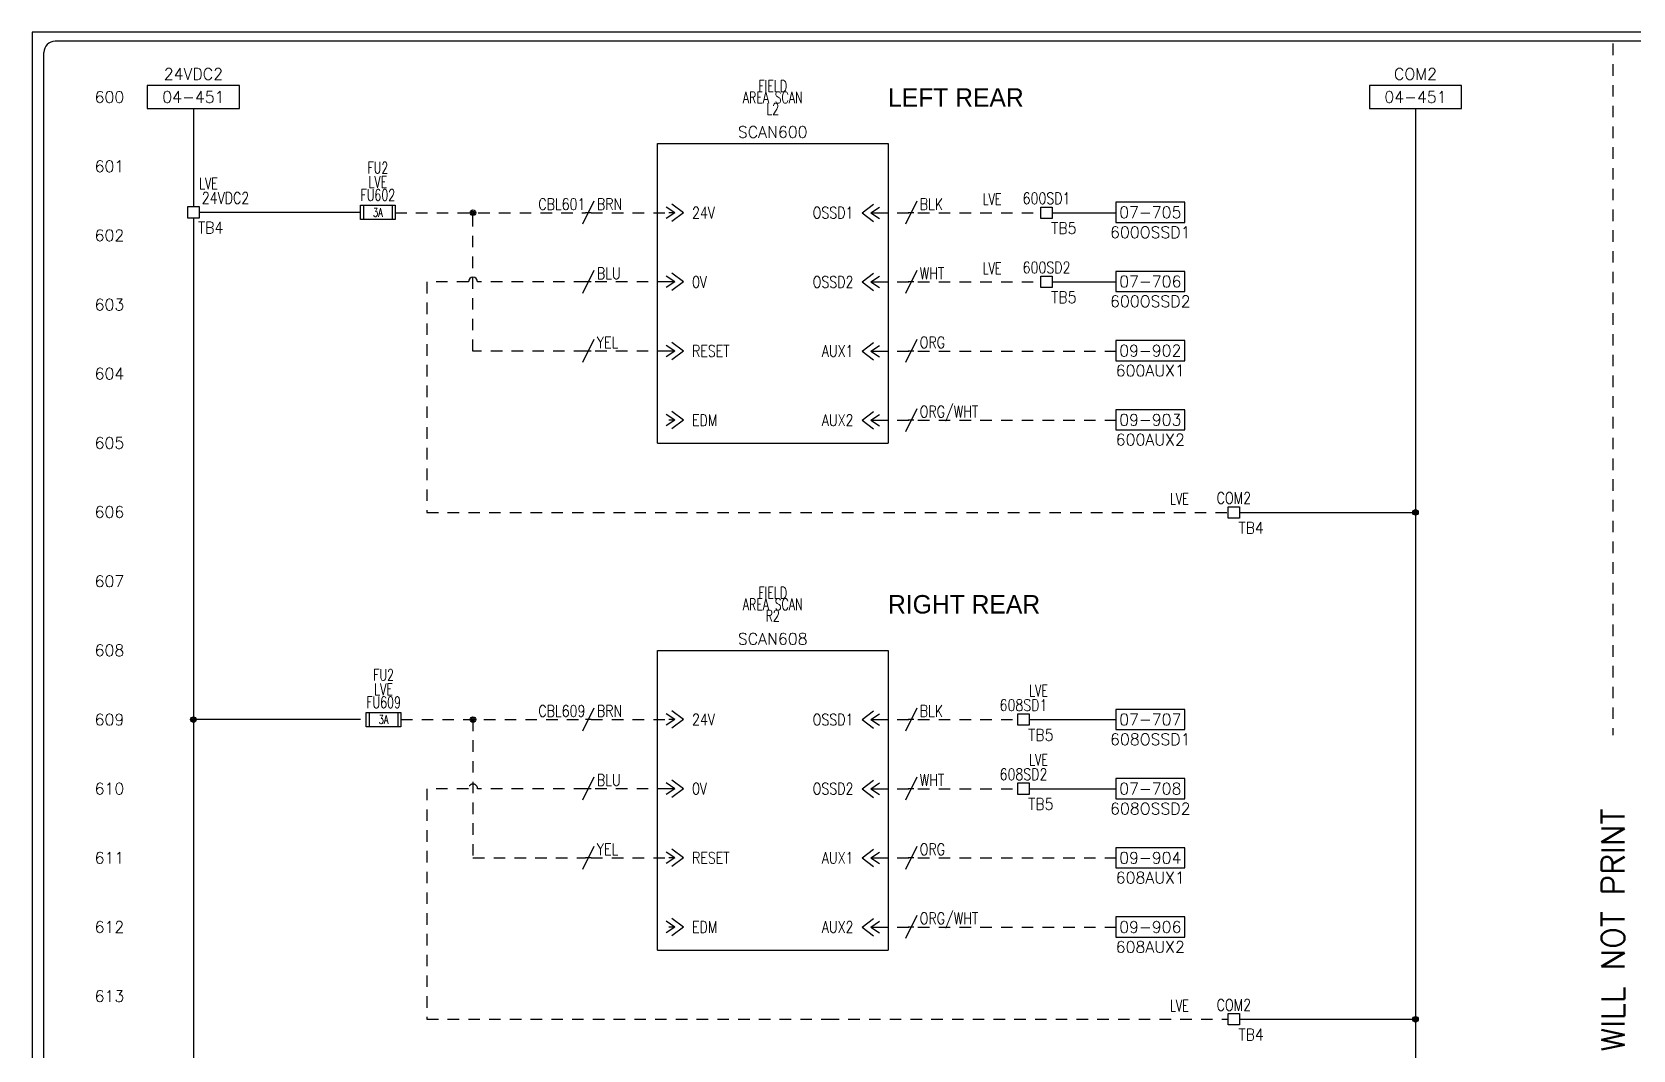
# Model space of a CAD drawing. Header units: inches. Extents: x 0 to 34.2, y 0 to 22.
# Drawn here: x 0 to 17.36, y 10.92 to 21.96 of the extents above; entities that cross this region are included whole.
import ezdxf
from ezdxf.enums import TextEntityAlignment as Align

# ---------------------------------------------------------------- set-up
doc = ezdxf.new("R2010")
doc.units = ezdxf.units.IN
doc.header["$MEASUREMENT"] = 0
doc.linetypes.add('HIDDEN2', pattern=[0.1875, 0.125, -0.0625])
for name, color, linetype in [('BLU_12AWG', 5, 'Continuous'), ('BLU_16AWG', 5, 'Continuous'), ('BLU_WHT_12AWG', 4, 'Continuous'), ('DESC', 150, 'Continuous'), ('LOC', 8, 'Continuous'), ('MISC', 7, 'Continuous'), ('PSYMS', 7, 'Continuous'), ('SYMS', 7, 'Continuous'), ('TAGS', 1, 'Continuous'), ('TERMS', 3, 'Continuous'), ('WIREREF', 50, 'Continuous'), ('WIRES', 7, 'Continuous'), ('XREF', 7, 'Continuous')]:
    doc.layers.add(name, color=color, linetype=linetype)
doc.layers.add('MidPoint', color=210, linetype='HIDDEN2', plot=False)
doc.styles.add('Fields', font='simplex.shx', dxfattribs={"height": 0.185})
doc.styles.add('HAND', font='HAND.shx')
doc.styles.add('WD', font='romans.shx', dxfattribs={"height": 0.185})

# ---------------------------------------------------------------- blocks, each defined once
blk = doc.blocks.new('RG_Master_Ver_4_2_2')
at = {"color": 3}
for p, q in [((0.125, 21.734), (0.125, 0.194)), ((34.028, 21.856), (0.25, 21.856))]:
    blk.add_line(p, q, dxfattribs=at)
blk.add_lwpolyline([(0, -0.044), (34.25, -0.044), (34.25, 21.956), (0, 21.956)], close=True, dxfattribs=at)
blk.add_arc((0.25, 21.734), 0.122, 90, 180, dxfattribs=at)
at = {"layer": 'MidPoint'}
blk.add_line((17.141, 21.831), (17.141, 14.331), dxfattribs=at)
at = {"style": 'Fields'}
for tag, p in [('DESCRIPTION_3', (13.116, 1.307)), ('DRN_3', (15.472, 1.307)), ('CHK_3', (16.529, 1.307)), ('APP_3', (17.552, 1.307)), ('DATE_3', (18.829, 1.307)), ('CUSTOMER', (28.997, 1.214)), ('DRAWING_DESC', (32.229, 1.246)), ('DESCRIPTION_2', (13.116, 0.951)), ('DRN_2', (15.472, 0.951)), ('CHK_2', (16.529, 0.951)), ('APP_2', (17.552, 0.951)), ('DATE_2', (18.829, 0.951)), ('DRAWING_#', (32.125, 0.894)), ('SIZE', (30.715, 0.894)), ('REV', (33.543, 0.894)), ('DESCRIPTION_1', (13.116, 0.596)), ('DRN_1', (15.472, 0.596)), ('CHK_1', (16.529, 0.596)), ('APP_1', (17.552, 0.596)), ('DATE_1', (18.829, 0.596)), ('PROJECT_#', (28.981, 0.581)), ('DRN_BY', (30.875, 0.524)), ('CHK_BY', (31.762, 0.524)), ('APP_BY', (32.75, 0.524)), ('SCALE', (33.652, 0.524)), ('PROJECT_NAME', (29.021, 0.176)), ('SHEETNUM', (32.753, 0.176)), ('TTL_SHTS', (33.547, 0.176))]:
    blk.add_attdef(tag, text='', height=0.125, dxfattribs=at).set_placement(p, align=Align.CENTER)
at = {"style": 'Fields', "flags": 9}
blk.add_attdef('WD_TB', (9.953, 0.194), '', height=0.0638, dxfattribs=at)
at = {"layer": 'MidPoint', "insert": (17.016, 9.206), "char_height": 0.25, "attachment_point": 1, "rotation": 90, "style": 'Fields'}
blk.add_mtext_dynamic_manual_height_columns('MIDPOINT WILL NOT PRINT', width=5.375, gutter_width=0.575, heights=[0], dxfattribs=at)
blk = doc.blocks.new('WD_MLRH')
at = {"style": 'WD'}
blk.add_attdef('RUNGFIRST', text='', height=0.125, dxfattribs=at).set_placement((-0.25, 0), align=Align.MIDDLE_RIGHT)
at = {"style": 'WD', "flags": 1}
for tag, p in [('RUNGHORV', (-0.25, -0.127)), ('RUNGINC', (-0.25, -0.163)), ('WIRE-START', (-0.25, -0.356)), ('WIREMODE', (-0.25, -0.281)), ('RUNGDIST', (-0.25, -0.2)), ('RUNGCNT', (-0.25, -0.237)), ('WIREFMT', (-0.25, -0.321)), ('WIRE-GSUF', (-0.25, -0.396)), ('PH3SPACE', (-0.25, -0.437))]:
    blk.add_attdef(tag, text='', height=0.025, dxfattribs=at).set_placement(p, align=Align.RIGHT)
blk = doc.blocks.new('HDV1_014')
for p, q in [((-1.25, 0), (1.25, 0)), ((-1.25, -3.25), (-1.25, 0)), ((1.25, 0), (1.25, -3.25)), ((-1.062, -0.75), (-1.156, -0.688)), ((-0.969, -0.75), (-1.094, -0.656)), ((0.969, -0.75), (1.094, -0.656)), ((1.062, -0.75), (1.156, -0.688)), ((-1.062, -0.75), (-1.156, -0.812)), ((-1.062, -0.75), (-1.125, -0.75)), ((-0.969, -0.75), (-1.094, -0.844)), ((0.969, -0.75), (1.094, -0.844)), ((1.062, -0.75), (1.156, -0.812)), ((1.062, -0.75), (1.125, -0.75)), ((-1.062, -1.5), (-1.156, -1.438)), ((-1.062, -1.5), (-1.156, -1.562)), ((-1.062, -1.5), (-1.125, -1.5)), ((-0.969, -1.5), (-1.094, -1.406)), ((-0.969, -1.5), (-1.094, -1.594)), ((0.969, -1.5), (1.094, -1.406)), ((0.969, -1.5), (1.094, -1.594)), ((1.062, -1.5), (1.156, -1.438)), ((1.062, -1.5), (1.156, -1.562)), ((1.062, -1.5), (1.125, -1.5)), ((-1.062, -2.25), (-1.156, -2.188)), ((-1.062, -2.25), (-1.156, -2.312)), ((-1.062, -2.25), (-1.125, -2.25)), ((-0.969, -2.25), (-1.094, -2.156)), ((-0.969, -2.25), (-1.094, -2.344)), ((0.969, -2.25), (1.094, -2.156)), ((0.969, -2.25), (1.094, -2.344)), ((1.062, -2.25), (1.156, -2.188)), ((1.062, -2.25), (1.156, -2.312)), ((1.062, -2.25), (1.125, -2.25)), ((-1.062, -3), (-1.156, -2.938)), ((-0.969, -3), (-1.094, -2.906)), ((0.969, -3), (1.094, -2.906)), ((1.062, -3), (1.156, -2.938)), ((-1.062, -3), (-1.156, -3.062)), ((-1.062, -3), (-1.125, -3)), ((-0.969, -3), (-1.094, -3.094)), ((0.969, -3), (1.094, -3.094)), ((1.062, -3), (1.156, -3.062)), ((1.062, -3), (1.125, -3)), ((-1.25, -3.25), (1.25, -3.25))]:
    blk.add_line(p, q)
at = {"style": 'WD', "width": 0.7}
for tag, p in [('INST', (0, 0.75)), ('DESC1', (0, 0.5)), ('LOC', (0, 0.625)), ('DESC2', (0, 0.375)), ('DESC3', (0, 0.25))]:
    blk.add_attdef(tag, text='', height=0.125, dxfattribs=at).set_placement(p, align=Align.MIDDLE_CENTER)
at = {"style": 'WD'}
blk.add_attdef('TAG1', text='', height=0.125, dxfattribs=at).set_placement((0, 0.125), align=Align.MIDDLE_CENTER)
at = {"style": 'WD', "flags": 9}
for tag, p in [('MFG', (0, -0.125)), ('ASSYCODE', (0, -0.375)), ('CAT', (0, -0.25)), ('FAMILY', (0, -0.5))]:
    blk.add_attdef(tag, text='', height=0.125, dxfattribs=at).set_placement(p, align=Align.MIDDLE_CENTER)
at = {"style": 'WD', "width": 0.8}
for tag, p in [('TERM01', (-0.875, -0.75)), ('TERM02', (-0.875, -1.5)), ('TERM03', (-0.875, -2.25)), ('TERM04', (-0.875, -3))]:
    blk.add_attdef(tag, text='', height=0.125, dxfattribs=at).set_placement(p, align=Align.MIDDLE_LEFT)
for tag, p in [('TERM10', (0.875, -0.75)), ('TERM11', (0.875, -1.5)), ('TERM12', (0.875, -2.25)), ('TERM13', (0.875, -3))]:
    blk.add_attdef(tag, text='', height=0.125, dxfattribs=at).set_placement(p, align=Align.MIDDLE_RIGHT)
at = {"style": 'WD', "flags": 1}
for tag, p in [('X4TERM01', (-1.125, -0.75)), ('X1TERM10', (1.125, -0.75)), ('X4TERM02', (-1.125, -1.5)), ('X1TERM11', (1.125, -1.5)), ('X4TERM03', (-1.125, -2.25)), ('X1TERM12', (1.125, -2.25)), ('X4TERM04', (-1.125, -3)), ('X1TERM13', (1.125, -3))]:
    blk.add_attdef(tag, p, '', height=0.005, dxfattribs=at)
blk = doc.blocks.new('WDDOT')
for radius in [0.03, 0.0187, 0.00929]:
    blk.add_circle((0, 0), radius)
blk = doc.blocks.new('HW01')
for p, q in [((0.062, 0.125), (-0.062, -0.125)), ((0.031, 0), (-0.031, 0))]:
    blk.add_line(p, q)
at = {"style": 'WD', "width": 0.7, "flags": 1}
for tag, p in [('INST', (0, 0.357)), ('LOC', (0, 0.188)), ('DESC1', (0, -0.456)), ('XREF', (0, -0.3)), ('DESC2', (0, -0.613))]:
    blk.add_attdef(tag, text='', height=0.125, dxfattribs=at).set_placement(p, align=Align.CENTER)
at = {"style": 'WD', "width": 0.8}
blk.add_attdef('TAG1', text='', height=0.125, dxfattribs=at).set_placement((-0.031, 0.031), align=Align.RIGHT)
at = {"style": 'WD', "flags": 1}
for tag, p in [('X4TERM01', (-0.031, 0)), ('X1TERM01', (0.031, 0))]:
    blk.add_attdef(tag, p, '', height=0.0125, dxfattribs=at)
at = {"linetype": 'Continuous', "style": 'WD', "flags": 9}
blk.add_attdef('ASSYCODE', text='', height=0.01, dxfattribs=at).set_placement((0.029, 0.042), align=Align.CENTER)
at = {"style": 'WD'}
for tag, p in [('X2LINK', (0, 0.125)), ('X8LINK', (0, -0.125))]:
    blk.add_attdef(tag, p, '', height=0.01, dxfattribs=at)
at = {"style": 'WD', "flags": 9}
blk.add_attdef('FAMILY', text='', height=0.01, dxfattribs=at).set_placement((0.023, 0.118), align=Align.CENTER)
at = {"style": 'WD', "width": 0.8}
blk.add_attdef('RATING1', (0.094, 0.031), '', height=0.125, dxfattribs=at)
at = {"style": 'WD', "width": 0.8, "flags": 1}
blk.add_attdef('MFG', text='', height=0.0938, dxfattribs=at).set_placement((-0.125, -0.031), align=Align.TOP_RIGHT)
blk.add_attdef('CAT', text='', height=0.0938, dxfattribs=at).set_placement((0.031, -0.031), align=Align.TOP_LEFT)
blk = doc.blocks.new('HW02')
for p, q in [((0.062, 0.125), (-0.062, -0.125)), ((0.031, 0), (-0.031, 0))]:
    blk.add_line(p, q)
at = {"style": 'WD', "width": 0.7, "flags": 1}
for tag, p in [('INST', (0, 0.357)), ('LOC', (0, 0.188)), ('DESC1', (0, -0.456)), ('XREF', (0, -0.3)), ('DESC2', (0, -0.613))]:
    blk.add_attdef(tag, text='', height=0.125, dxfattribs=at).set_placement(p, align=Align.CENTER)
at = {"style": 'WD', "width": 0.8}
blk.add_attdef('TAG2', text='', height=0.125, dxfattribs=at).set_placement((-0.031, 0.031), align=Align.RIGHT)
at = {"style": 'WD', "flags": 1}
for tag, p in [('X4TERM01', (-0.031, 0)), ('X1TERM01', (0.031, 0))]:
    blk.add_attdef(tag, p, '', height=0.0125, dxfattribs=at)
at = {"style": 'WD'}
for tag, p in [('X2LINK', (0, 0.125)), ('X8LINK', (0, -0.125))]:
    blk.add_attdef(tag, p, '', height=0.01, dxfattribs=at)
at = {"style": 'WD', "flags": 9}
blk.add_attdef('FAMILY', text='', height=0.01, dxfattribs=at).set_placement((0.023, 0.118), align=Align.CENTER)
at = {"style": 'WD', "width": 0.8}
blk.add_attdef('RATING1', (0.094, 0.031), '', height=0.125, dxfattribs=at)
blk = doc.blocks.new('HA2D1_REF_1')
for p, q in [((0, 0.25), (0, 0)), ((1, 0.25), (0, 0.25)), ((1, 0), (1, 0.25)), ((0, 0), (1, 0))]:
    blk.add_line(p, q)
at = {"style": 'WD'}
for tag, p in [('DESC1', (0.5, 0.3125)), ('XREF', (0.5, 0.0625))]:
    blk.add_attdef(tag, text='', height=0.125, dxfattribs=at).set_placement(p, align=Align.CENTER)
at = {"style": 'WD', "flags": 1}
blk.add_attdef('SIGCODE', text='', height=0.125, dxfattribs=at).set_placement((0.5, -0.125), align=Align.CENTER)
blk = doc.blocks.new('HA2S1_REF1')
for p, q in [((0, 0.109), (0, -0.109)), ((0.75, 0.109), (0, 0.109)), ((0.75, -0.109), (0.75, 0.109)), ((0, -0.109), (0.75, -0.109))]:
    blk.add_line(p, q)
at = {"style": 'WD', "flags": 1}
blk.add_attdef('SIGCODE', (0.062, 0.158), '', height=0.125, dxfattribs=at)
at = {"style": 'WD'}
for tag, p in [('XREF', (0.375, -0.063)), ('DESC1', (0.375, -0.278))]:
    blk.add_attdef(tag, text='', height=0.125, dxfattribs=at).set_placement(p, align=Align.CENTER)
blk = doc.blocks.new('HT0W01')
for p, q in [((-0.062, 0.062), (0.062, 0.062)), ((-0.062, -0.062), (-0.062, 0.062)), ((0.062, 0.062), (0.062, -0.062)), ((0.062, -0.062), (-0.062, -0.062))]:
    blk.add_line(p, q)
at = {"style": 'WD'}
for tag, p, width in [('INST', (0.062, 0.42), 0.7), ('LOC', (0.062, 0.25), 0.7), ('DESC1', (0.05, -0.385), 0.8)]:
    blk.add_attdef(tag, p, '', height=0.125, dxfattribs=dict(at, width=width))
at = {"linetype": 'Continuous', "style": 'WD', "width": 0.8, "flags": 8}
blk.add_attdef('WIRENO', text='', height=0.125, dxfattribs=at).set_placement((0, 0.094), align=Align.CENTER)
at = {"style": 'WD', "flags": 1}
for tag, p, height in [('X4TERM01', (-0.062, 0), 0.0125), ('X4TERMDESC01', (-0.055, -0.023), 0.025), ('X2TERMDESC01', (-0.006, 0.029), 0.025), ('STRIPSEQ', (0, 0), 0.00125), ('X2TERM01', (0, 0.062), 0.0125), ('X1TERMDESC01', (0.039, 0.007), 0.025), ('X1TERM01', (0.062, 0), 0.0125), ('LINKTERM', (0, -0.002), 0.00125), ('X8TERM01', (0, -0.062), 0.0125), ('X8TERMDESC01', (0, -0.054), 0.025)]:
    blk.add_attdef(tag, p, '', height=height, dxfattribs=at)
at = {"linetype": 'Continuous', "style": 'WD'}
for tag, p, height, width, flags in [('TAGSTRIP', (0.05, -0.229), 0.125, 0.9, 8), ('CAT', (0.213, -0.406), 0.109, 0.8, 1), ('DESC2', (0.05, -0.541), 0.125, 0.8, 8), ('DESC3', (0.05, -0.698), 0.125, 0.8, 8)]:
    blk.add_attdef(tag, p, '', height=height, dxfattribs=dict(at, width=width, flags=flags))
at = {"linetype": 'Continuous', "style": 'WD', "width": 0.8, "flags": 1}
blk.add_attdef('MFG', text='', height=0.109, dxfattribs=at).set_placement((0.088, -0.406), align=Align.RIGHT)
at = {"style": 'WD', "width": 0.7, "flags": 1}
blk.add_attdef('ASSYCODE', (0.062, -0.281), '', height=0.01, dxfattribs=at)
blk = doc.blocks.new('HFU1')
for p, q in [((-0.188, -0.078), (-0.188, 0.078)), ((-0.188, 0.078), (0.188, 0.078)), ((-0.156, 0.078), (-0.156, -0.078)), ((0.156, 0.078), (0.156, -0.078)), ((0.188, 0.078), (0.188, -0.078)), ((0.188, -0.078), (-0.188, -0.078))]:
    blk.add_line(p, q)
at = {"style": 'WD', "width": 0.7}
for tag, p in [('INST', (0, 0.422)), ('LOC', (0, 0.266)), ('TAG1', (0, 0.125))]:
    blk.add_attdef(tag, text='', height=0.125, dxfattribs=at).set_placement(p, align=Align.CENTER)
at = {"linetype": 'Continuous', "style": 'WD', "flags": 9}
for tag, p in [('ASSYCODE', (0.157, 0.251)), ('MFG', (0.156, 0.083)), ('CAT', (0.156, 0.102))]:
    blk.add_attdef(tag, text='', height=0.01, dxfattribs=at).set_placement(p, align=Align.CENTER)
at = {"style": 'WD'}
for tag, p, height, flags in [('X4TERM01', (-0.188, 0), 0.0109, 1), ('FAMILY', (0.129, 0.108), 0.01, 9), ('X1TERM02', (0.188, 0), 0.0109, 1)]:
    blk.add_attdef(tag, p, '', height=height, dxfattribs=dict(at, flags=flags))
at = {"style": 'WD', "width": 0.7}
blk.add_attdef('RATING1', text='', height=0.0938, dxfattribs=at).set_placement((0, 0), align=Align.MIDDLE_CENTER)
at = {"style": 'WD'}
for tag, p in [('X2LINK', (0, 0.109)), ('X8LINK', (0, -0.109))]:
    blk.add_attdef(tag, p, '', height=0.01, dxfattribs=at)
at = {"linetype": 'Continuous', "style": 'WD', "width": 0.7, "flags": 8}
blk.add_attdef('TERM01', text='', height=0.1, dxfattribs=at).set_placement((-0.25, -0.016), align=Align.TOP_RIGHT)
at = {"style": 'WD', "width": 0.7}
for tag, p in [('DESC1', (0.047, -0.234)), ('DESC2', (0.047, -0.391)), ('DESC3', (0.047, -0.547))]:
    blk.add_attdef(tag, text='', height=0.125, dxfattribs=at).set_placement(p, align=Align.MIDDLE_LEFT)
at = {"linetype": 'Continuous', "style": 'WD', "width": 0.7, "flags": 8}
blk.add_attdef('TERM02', text='', height=0.1, dxfattribs=at).set_placement((0.25, -0.016), align=Align.TOP_LEFT)

msp = doc.modelspace()

# ---------------------------------------------------------------- linework, layer by layer
at = {"layer": 'BLU_12AWG'}
for p, q in [((1.75, 21.125), (1.75, 20.062)), ((3.562, 20), (1.812, 20)), ((1.75, 19.938), (1.75, 2.5)), ((3.562, 14.5), (1.75, 14.5))]:
    msp.add_line(p, q, dxfattribs=at)
at = {"layer": 'BLU_16AWG'}
for p, q in [((11.062, 19.996), (11.75, 19.996)), ((11.062, 19.246), (11.75, 19.246)), ((10.812, 14.5), (11.75, 14.5)), ((10.812, 13.75), (11.75, 13.75))]:
    msp.add_line(p, q, dxfattribs=at)
at = {"layer": 'BLU_WHT_12AWG'}
for p, q in [((15, 21.125), (15, 2.5)), ((13.094, 16.746), (15, 16.746)), ((13.094, 11.25), (15, 11.25))]:
    msp.add_line(p, q, dxfattribs=at)
at = {"layer": 'WIRES', "linetype": 'HIDDEN2'}
for p, q in [((3.938, 19.996), (6, 19.996)), ((4.781, 18.496), (4.781, 19.996)), ((6.062, 19.996), (6.906, 19.996)), ((9.156, 19.996), (10.938, 19.996)), ((4.731, 19.246), (4.281, 19.246)), ((4.281, 19.246), (4.281, 16.746)), ((6, 19.246), (4.831, 19.246)), ((6.906, 19.246), (6.062, 19.246)), ((9.156, 19.246), (10.938, 19.246)), ((6, 18.496), (4.781, 18.496)), ((6.906, 18.496), (6.062, 18.496)), ((9.156, 18.496), (11.75, 18.496)), ((9.156, 17.746), (11.75, 17.746)), ((4.281, 16.746), (12.969, 16.746)), ((4, 14.5), (6, 14.5)), ((4.781, 14.5), (4.781, 13)), ((6.062, 14.5), (6.906, 14.5)), ((9.156, 14.5), (10.688, 14.5)), ((4.731, 13.75), (4.281, 13.75)), ((4.281, 13.75), (4.281, 11.25)), ((6, 13.75), (4.831, 13.75)), ((6.906, 13.75), (6.062, 13.75)), ((9.156, 13.75), (10.688, 13.75)), ((4.781, 13), (6, 13)), ((6.062, 13), (6.906, 13)), ((9.156, 13), (11.75, 13)), ((9.156, 12.25), (11.75, 12.25)), ((4.281, 11.25), (8.625, 11.25)), ((8.625, 11.25), (12.969, 11.25))]:
    msp.add_line(p, q, dxfattribs=at)
at = {"layer": 'WIRES'}
msp.add_arc((4.781, 19.246), 0.05, 0, 180, dxfattribs=at)
at = {"layer": 'WIRES', "linetype": 'HIDDEN2'}
msp.add_arc((4.781, 13.75), 0.05, 0, 180, dxfattribs=at)

# ---------------------------------------------------------------- block references
msp.add_blockref('RG_Master_Ver_4_2_2', (0, 0))
msp.add_blockref('WD_MLRH', (1.25, 21.25)).add_auto_attribs({'RUNGFIRST': '600'})
at = {"layer": 'SYMS'}
ref = msp.add_blockref('HA2D1_REF_1', (1.25, 21.125), dxfattribs=at)
ref.add_attrib('XREF', '04-451', dxfattribs={"layer": 'XREF', "height": 0.125, "style": 'WD'}).set_placement((1.75, 21.188), align=Align.CENTER)
ref.add_attrib('DESC1', '24VDC2', dxfattribs={"layer": 'DESC', "height": 0.125, "style": 'WD'}).set_placement((1.75, 21.438), align=Align.CENTER)
ref = msp.add_blockref('HA2D1_REF_1', (14.5, 21.125), dxfattribs=at)
ref.add_attrib('XREF', '04-451', dxfattribs={"layer": 'XREF', "height": 0.125, "style": 'WD'}).set_placement((15, 21.188), align=Align.CENTER)
ref.add_attrib('DESC1', 'COM2', dxfattribs={"layer": 'DESC', "height": 0.125, "style": 'WD'}).set_placement((15, 21.438), align=Align.CENTER)
ref = msp.add_blockref('HDV1_014', (8.031, 20.746), dxfattribs=at)
ref.add_attrib('TERM10', 'OSSD1', dxfattribs={"layer": 'TERMS', "height": 0.125, "style": 'WD', "width": 0.8}).set_placement((8.906, 19.996), align=Align.MIDDLE_RIGHT)
ref.add_attrib('TERM01', '24V', dxfattribs={"layer": 'TERMS', "height": 0.125, "style": 'WD', "width": 0.8}).set_placement((7.156, 19.996), align=Align.MIDDLE_LEFT)
ref.add_attrib('TAG1', 'SCAN600', dxfattribs={"layer": 'TAGS', "height": 0.125, "style": 'WD'}).set_placement((8.031, 20.871), align=Align.MIDDLE_CENTER)
ref.add_attrib('DESC1', 'AREA SCAN', dxfattribs={"layer": 'DESC', "height": 0.125, "style": 'WD', "width": 0.7}).set_placement((8.031, 21.246), align=Align.MIDDLE_CENTER)
ref.add_attrib('DESC2', 'L2', dxfattribs={"layer": 'DESC', "height": 0.125, "style": 'WD', "width": 0.7}).set_placement((8.031, 21.121), align=Align.MIDDLE_CENTER)
ref.add_attrib('LOC', 'FIELD', dxfattribs={"layer": 'LOC', "height": 0.125, "style": 'WD', "width": 0.7}).set_placement((8.031, 21.371), align=Align.MIDDLE_CENTER)
ref.add_attrib('TERM11', 'OSSD2', dxfattribs={"layer": 'TERMS', "height": 0.125, "style": 'WD', "width": 0.8}).set_placement((8.906, 19.246), align=Align.MIDDLE_RIGHT)
ref.add_attrib('TERM12', 'AUX1', dxfattribs={"layer": 'TERMS', "height": 0.125, "style": 'WD', "width": 0.8}).set_placement((8.906, 18.496), align=Align.MIDDLE_RIGHT)
ref.add_attrib('TERM13', 'AUX2', dxfattribs={"layer": 'TERMS', "height": 0.125, "style": 'WD', "width": 0.8}).set_placement((8.906, 17.746), align=Align.MIDDLE_RIGHT)
ref.add_attrib('TERM02', '0V', dxfattribs={"layer": 'TERMS', "height": 0.125, "style": 'WD', "width": 0.8}).set_placement((7.156, 19.246), align=Align.MIDDLE_LEFT)
ref.add_attrib('TERM03', 'RESET', dxfattribs={"layer": 'TERMS', "height": 0.125, "style": 'WD', "width": 0.8}).set_placement((7.156, 18.496), align=Align.MIDDLE_LEFT)
ref.add_attrib('TERM04', 'EDM', dxfattribs={"layer": 'TERMS', "height": 0.125, "style": 'WD', "width": 0.8}).set_placement((7.156, 17.746), align=Align.MIDDLE_LEFT)
ref = msp.add_blockref('HFU1', (3.75, 20), dxfattribs=at)
ref.add_attrib('INST', 'FU2', dxfattribs={"layer": 'LOC', "height": 0.125, "style": 'WD', "width": 0.7}).set_placement((3.75, 20.422), align=Align.CENTER)
ref.add_attrib('RATING1', '3A', dxfattribs={"layer": 'MISC', "height": 0.0938, "style": 'WD', "width": 0.7}).set_placement((3.75, 20), align=Align.MIDDLE_CENTER)
ref.add_attrib('LOC', 'LVE', dxfattribs={"layer": 'LOC', "height": 0.125, "style": 'WD', "width": 0.7}).set_placement((3.75, 20.266), align=Align.CENTER)
ref.add_attrib('TAG1', 'FU602', dxfattribs={"layer": 'TAGS', "height": 0.125, "style": 'WD', "width": 0.7}).set_placement((3.75, 20.125), align=Align.CENTER)
ref = msp.add_blockref('HT0W01', (1.75, 20), dxfattribs=at)
ref.add_attrib('LOC', 'LVE', (1.812, 20.25), dxfattribs={"layer": 'LOC', "height": 0.125, "style": 'WD', "width": 0.7})
ref.add_attrib('WIRENO', '24VDC2', dxfattribs={"layer": 'WIREREF', "linetype": 'Continuous', "height": 0.125, "style": 'WD', "width": 0.8, "flags": 8}).set_placement((2.098, 20.094), align=Align.CENTER)
ref.add_attrib('TAGSTRIP', 'TB4', (1.8, 19.771), dxfattribs={"layer": 'TAGS', "linetype": 'Continuous', "height": 0.125, "style": 'WD', "width": 0.9, "flags": 8})
ref = msp.add_blockref('HW01', (6.031, 19.996), dxfattribs=at)
ref.add_attrib('RATING1', 'BRN', (6.125, 20.027), dxfattribs={"layer": 'MISC', "height": 0.125, "style": 'WD', "width": 0.8})
ref.add_attrib('TAG1', 'CBL601', dxfattribs={"layer": 'TAGS', "height": 0.125, "style": 'WD', "width": 0.8}).set_placement((6, 20.027), align=Align.RIGHT)
ref = msp.add_blockref('HW02', (9.531, 19.996), dxfattribs=at)
ref.add_attrib('RATING1', 'BLK', (9.625, 20.027), dxfattribs={"layer": 'MISC', "height": 0.125, "style": 'WD', "width": 0.8})
ref = msp.add_blockref('HT0W01', (11, 19.996), dxfattribs=at)
ref.add_attrib('LOC', 'LVE', (10.308, 20.081), dxfattribs={"layer": 'LOC', "height": 0.125, "style": 'WD', "width": 0.7})
ref.add_attrib('WIRENO', '600SD1', dxfattribs={"layer": 'WIREREF', "linetype": 'Continuous', "height": 0.125, "style": 'WD', "width": 0.8, "flags": 8}).set_placement((11, 20.09), align=Align.CENTER)
ref.add_attrib('TAGSTRIP', 'TB5', (11.05, 19.767), dxfattribs={"layer": 'TAGS', "linetype": 'Continuous', "height": 0.125, "style": 'WD', "width": 0.9, "flags": 8})
for p in [(4.781, 19.996), (15, 16.746), (1.75, 14.5), (4.781, 14.5), (15, 11.25)]:
    msp.add_blockref('WDDOT', p, dxfattribs=at)
ref = msp.add_blockref('HA2S1_REF1', (11.75, 20), dxfattribs=at)
ref.add_attrib('XREF', '07-705', dxfattribs={"layer": 'XREF', "height": 0.125, "style": 'WD'}).set_placement((12.125, 19.938), align=Align.CENTER)
ref.add_attrib('DESC1', '600OSSD1', dxfattribs={"layer": 'DESC', "height": 0.125, "style": 'WD'}).set_placement((12.125, 19.722), align=Align.CENTER)
ref = msp.add_blockref('HT0W01', (11, 19.246), dxfattribs=at)
ref.add_attrib('LOC', 'LVE', (10.308, 19.331), dxfattribs={"layer": 'LOC', "height": 0.125, "style": 'WD', "width": 0.7})
ref.add_attrib('WIRENO', '600SD2', dxfattribs={"layer": 'WIREREF', "linetype": 'Continuous', "height": 0.125, "style": 'WD', "width": 0.8, "flags": 8}).set_placement((11, 19.34), align=Align.CENTER)
ref.add_attrib('TAGSTRIP', 'TB5', (11.05, 19.017), dxfattribs={"layer": 'TAGS', "linetype": 'Continuous', "height": 0.125, "style": 'WD', "width": 0.9, "flags": 8})
ref = msp.add_blockref('HW02', (6.031, 19.246), dxfattribs=at)
ref.add_attrib('RATING1', 'BLU', (6.125, 19.277), dxfattribs={"layer": 'MISC', "height": 0.125, "style": 'WD', "width": 0.8})
ref = msp.add_blockref('HW02', (9.531, 19.246), dxfattribs=at)
ref.add_attrib('RATING1', 'WHT', (9.625, 19.277), dxfattribs={"layer": 'MISC', "height": 0.125, "style": 'WD', "width": 0.8})
ref = msp.add_blockref('HA2S1_REF1', (11.75, 19.25), dxfattribs=at)
ref.add_attrib('XREF', '07-706', dxfattribs={"layer": 'XREF', "height": 0.125, "style": 'WD'}).set_placement((12.125, 19.188), align=Align.CENTER)
ref.add_attrib('DESC1', '600OSSD2', dxfattribs={"layer": 'DESC', "height": 0.125, "style": 'WD'}).set_placement((12.125, 18.972), align=Align.CENTER)
ref = msp.add_blockref('HW02', (6.031, 18.496), dxfattribs=at)
ref.add_attrib('RATING1', 'YEL', (6.125, 18.527), dxfattribs={"layer": 'MISC', "height": 0.125, "style": 'WD', "width": 0.8})
ref = msp.add_blockref('HW02', (9.531, 18.496), dxfattribs=at)
ref.add_attrib('RATING1', 'ORG', (9.625, 18.527), dxfattribs={"layer": 'MISC', "height": 0.125, "style": 'WD', "width": 0.8})
ref = msp.add_blockref('HA2S1_REF1', (11.75, 18.5), dxfattribs=at)
ref.add_attrib('XREF', '09-902', dxfattribs={"layer": 'XREF', "height": 0.125, "style": 'WD'}).set_placement((12.125, 18.438), align=Align.CENTER)
ref.add_attrib('DESC1', '600AUX1', dxfattribs={"layer": 'DESC', "height": 0.125, "style": 'WD'}).set_placement((12.125, 18.222), align=Align.CENTER)
ref = msp.add_blockref('HW02', (9.531, 17.746), dxfattribs=at)
ref.add_attrib('RATING1', 'ORG/WHT', (9.625, 17.777), dxfattribs={"layer": 'MISC', "height": 0.125, "style": 'WD', "width": 0.8})
ref = msp.add_blockref('HA2S1_REF1', (11.75, 17.75), dxfattribs=at)
ref.add_attrib('XREF', '09-903', dxfattribs={"layer": 'XREF', "height": 0.125, "style": 'WD'}).set_placement((12.125, 17.688), align=Align.CENTER)
ref.add_attrib('DESC1', '600AUX2', dxfattribs={"layer": 'DESC', "height": 0.125, "style": 'WD'}).set_placement((12.125, 17.472), align=Align.CENTER)
ref = msp.add_blockref('HT0W01', (13.031, 16.746), dxfattribs=at)
ref.add_attrib('LOC', 'LVE', (12.339, 16.831), dxfattribs={"layer": 'LOC', "height": 0.125, "style": 'WD', "width": 0.7})
ref.add_attrib('WIRENO', 'COM2', dxfattribs={"layer": 'WIREREF', "linetype": 'Continuous', "height": 0.125, "style": 'WD', "width": 0.8, "flags": 8}).set_placement((13.031, 16.84), align=Align.CENTER)
ref.add_attrib('TAGSTRIP', 'TB4', (13.081, 16.517), dxfattribs={"layer": 'TAGS', "linetype": 'Continuous', "height": 0.125, "style": 'WD', "width": 0.9, "flags": 8})
ref = msp.add_blockref('HDV1_014', (8.031, 15.25), dxfattribs=at)
ref.add_attrib('TERM10', 'OSSD1', dxfattribs={"layer": 'TERMS', "height": 0.125, "style": 'WD', "width": 0.8}).set_placement((8.906, 14.5), align=Align.MIDDLE_RIGHT)
ref.add_attrib('TERM01', '24V', dxfattribs={"layer": 'TERMS', "height": 0.125, "style": 'WD', "width": 0.8}).set_placement((7.156, 14.5), align=Align.MIDDLE_LEFT)
ref.add_attrib('TAG1', 'SCAN608', dxfattribs={"layer": 'TAGS', "height": 0.125, "style": 'WD'}).set_placement((8.031, 15.375), align=Align.MIDDLE_CENTER)
ref.add_attrib('DESC1', 'AREA SCAN', dxfattribs={"layer": 'DESC', "height": 0.125, "style": 'WD', "width": 0.7}).set_placement((8.031, 15.75), align=Align.MIDDLE_CENTER)
ref.add_attrib('DESC2', 'R2', dxfattribs={"layer": 'DESC', "height": 0.125, "style": 'WD', "width": 0.7}).set_placement((8.031, 15.625), align=Align.MIDDLE_CENTER)
ref.add_attrib('LOC', 'FIELD', dxfattribs={"layer": 'LOC', "height": 0.125, "style": 'WD', "width": 0.7}).set_placement((8.031, 15.875), align=Align.MIDDLE_CENTER)
ref.add_attrib('TERM11', 'OSSD2', dxfattribs={"layer": 'TERMS', "height": 0.125, "style": 'WD', "width": 0.8}).set_placement((8.906, 13.75), align=Align.MIDDLE_RIGHT)
ref.add_attrib('TERM12', 'AUX1', dxfattribs={"layer": 'TERMS', "height": 0.125, "style": 'WD', "width": 0.8}).set_placement((8.906, 13), align=Align.MIDDLE_RIGHT)
ref.add_attrib('TERM13', 'AUX2', dxfattribs={"layer": 'TERMS', "height": 0.125, "style": 'WD', "width": 0.8}).set_placement((8.906, 12.25), align=Align.MIDDLE_RIGHT)
ref.add_attrib('TERM02', '0V', dxfattribs={"layer": 'TERMS', "height": 0.125, "style": 'WD', "width": 0.8}).set_placement((7.156, 13.75), align=Align.MIDDLE_LEFT)
ref.add_attrib('TERM03', 'RESET', dxfattribs={"layer": 'TERMS', "height": 0.125, "style": 'WD', "width": 0.8}).set_placement((7.156, 13), align=Align.MIDDLE_LEFT)
ref.add_attrib('TERM04', 'EDM', dxfattribs={"layer": 'TERMS', "height": 0.125, "style": 'WD', "width": 0.8}).set_placement((7.156, 12.25), align=Align.MIDDLE_LEFT)
ref = msp.add_blockref('HFU1', (3.812, 14.5), dxfattribs=at)
ref.add_attrib('INST', 'FU2', dxfattribs={"layer": 'LOC', "height": 0.125, "style": 'WD', "width": 0.7}).set_placement((3.812, 14.922), align=Align.CENTER)
ref.add_attrib('RATING1', '3A', dxfattribs={"layer": 'MISC', "height": 0.0938, "style": 'WD', "width": 0.7}).set_placement((3.812, 14.5), align=Align.MIDDLE_CENTER)
ref.add_attrib('LOC', 'LVE', dxfattribs={"layer": 'LOC', "height": 0.125, "style": 'WD', "width": 0.7}).set_placement((3.812, 14.766), align=Align.CENTER)
ref.add_attrib('TAG1', 'FU609', dxfattribs={"layer": 'TAGS', "height": 0.125, "style": 'WD', "width": 0.7}).set_placement((3.812, 14.625), align=Align.CENTER)
ref = msp.add_blockref('HT0W01', (10.75, 14.5), dxfattribs=at)
ref.add_attrib('LOC', 'LVE', (10.812, 14.75), dxfattribs={"layer": 'LOC', "height": 0.125, "style": 'WD', "width": 0.7})
ref.add_attrib('WIRENO', '608SD1', dxfattribs={"layer": 'WIREREF', "linetype": 'Continuous', "height": 0.125, "style": 'WD', "width": 0.8, "flags": 8}).set_placement((10.75, 14.594), align=Align.CENTER)
ref.add_attrib('TAGSTRIP', 'TB5', (10.8, 14.271), dxfattribs={"layer": 'TAGS', "linetype": 'Continuous', "height": 0.125, "style": 'WD', "width": 0.9, "flags": 8})
ref = msp.add_blockref('HW01', (6.031, 14.5), dxfattribs=at)
ref.add_attrib('RATING1', 'BRN', (6.125, 14.531), dxfattribs={"layer": 'MISC', "height": 0.125, "style": 'WD', "width": 0.8})
ref.add_attrib('TAG1', 'CBL609', dxfattribs={"layer": 'TAGS', "height": 0.125, "style": 'WD', "width": 0.8}).set_placement((6, 14.531), align=Align.RIGHT)
ref = msp.add_blockref('HW02', (9.531, 14.5), dxfattribs=at)
ref.add_attrib('RATING1', 'BLK', (9.625, 14.531), dxfattribs={"layer": 'MISC', "height": 0.125, "style": 'WD', "width": 0.8})
ref = msp.add_blockref('HA2S1_REF1', (11.75, 14.5), dxfattribs=at)
ref.add_attrib('XREF', '07-707', dxfattribs={"layer": 'XREF', "height": 0.125, "style": 'WD'}).set_placement((12.125, 14.438), align=Align.CENTER)
ref.add_attrib('DESC1', '608OSSD1', dxfattribs={"layer": 'DESC', "height": 0.125, "style": 'WD'}).set_placement((12.125, 14.222), align=Align.CENTER)
ref = msp.add_blockref('HT0W01', (10.75, 13.75), dxfattribs=at)
ref.add_attrib('LOC', 'LVE', (10.812, 14), dxfattribs={"layer": 'LOC', "height": 0.125, "style": 'WD', "width": 0.7})
ref.add_attrib('WIRENO', '608SD2', dxfattribs={"layer": 'WIREREF', "linetype": 'Continuous', "height": 0.125, "style": 'WD', "width": 0.8, "flags": 8}).set_placement((10.75, 13.844), align=Align.CENTER)
ref.add_attrib('TAGSTRIP', 'TB5', (10.8, 13.521), dxfattribs={"layer": 'TAGS', "linetype": 'Continuous', "height": 0.125, "style": 'WD', "width": 0.9, "flags": 8})
ref = msp.add_blockref('HW02', (6.031, 13.75), dxfattribs=at)
ref.add_attrib('RATING1', 'BLU', (6.125, 13.781), dxfattribs={"layer": 'MISC', "height": 0.125, "style": 'WD', "width": 0.8})
ref = msp.add_blockref('HW02', (9.531, 13.75), dxfattribs=at)
ref.add_attrib('RATING1', 'WHT', (9.625, 13.781), dxfattribs={"layer": 'MISC', "height": 0.125, "style": 'WD', "width": 0.8})
ref = msp.add_blockref('HA2S1_REF1', (11.75, 13.75), dxfattribs=at)
ref.add_attrib('XREF', '07-708', dxfattribs={"layer": 'XREF', "height": 0.125, "style": 'WD'}).set_placement((12.125, 13.688), align=Align.CENTER)
ref.add_attrib('DESC1', '608OSSD2', dxfattribs={"layer": 'DESC', "height": 0.125, "style": 'WD'}).set_placement((12.125, 13.472), align=Align.CENTER)
ref = msp.add_blockref('HW02', (6.031, 13), dxfattribs=at)
ref.add_attrib('RATING1', 'YEL', (6.125, 13.031), dxfattribs={"layer": 'MISC', "height": 0.125, "style": 'WD', "width": 0.8})
ref = msp.add_blockref('HW02', (9.531, 13), dxfattribs=at)
ref.add_attrib('RATING1', 'ORG', (9.625, 13.031), dxfattribs={"layer": 'MISC', "height": 0.125, "style": 'WD', "width": 0.8})
ref = msp.add_blockref('HA2S1_REF1', (11.75, 13), dxfattribs=at)
ref.add_attrib('XREF', '09-904', dxfattribs={"layer": 'XREF', "height": 0.125, "style": 'WD'}).set_placement((12.125, 12.938), align=Align.CENTER)
ref.add_attrib('DESC1', '608AUX1', dxfattribs={"layer": 'DESC', "height": 0.125, "style": 'WD'}).set_placement((12.125, 12.722), align=Align.CENTER)
ref = msp.add_blockref('HW02', (9.531, 12.25), dxfattribs=at)
ref.add_attrib('RATING1', 'ORG/WHT', (9.625, 12.281), dxfattribs={"layer": 'MISC', "height": 0.125, "style": 'WD', "width": 0.8})
ref = msp.add_blockref('HA2S1_REF1', (11.75, 12.25), dxfattribs=at)
ref.add_attrib('XREF', '09-906', dxfattribs={"layer": 'XREF', "height": 0.125, "style": 'WD'}).set_placement((12.125, 12.188), align=Align.CENTER)
ref.add_attrib('DESC1', '608AUX2', dxfattribs={"layer": 'DESC', "height": 0.125, "style": 'WD'}).set_placement((12.125, 11.972), align=Align.CENTER)
ref = msp.add_blockref('HT0W01', (13.031, 11.25), dxfattribs=at)
ref.add_attrib('LOC', 'LVE', (12.339, 11.335), dxfattribs={"layer": 'LOC', "height": 0.125, "style": 'WD', "width": 0.7})
ref.add_attrib('WIRENO', 'COM2', dxfattribs={"layer": 'WIREREF', "linetype": 'Continuous', "height": 0.125, "style": 'WD', "width": 0.8, "flags": 8}).set_placement((13.031, 11.343), align=Align.CENTER)
ref.add_attrib('TAGSTRIP', 'TB4', (13.081, 11.021), dxfattribs={"layer": 'TAGS', "linetype": 'Continuous', "height": 0.125, "style": 'WD', "width": 0.9, "flags": 8})

# ---------------------------------------------------------------- texts
at = {"style": 'WD'}
for s, p in [('601', (1, 20.5)), ('602', (1, 19.75)), ('603', (1, 19)), ('604', (1, 18.25)), ('605', (1, 17.5)), ('606', (1, 16.75)), ('607', (1, 16)), ('608', (1, 15.25)), ('609', (1, 14.5)), ('610', (1, 13.75)), ('611', (1, 13)), ('612', (1, 12.25)), ('613', (1, 11.5))]:
    msp.add_text(s, height=0.125, dxfattribs=at).set_placement(p, align=Align.MIDDLE_RIGHT)
at = {"layer": 'PSYMS', "style": 'HAND'}
for s, p in [('LEFT REAR', (9.281, 21.246)), ('RIGHT REAR', (9.281, 15.75))]:
    msp.add_text(s, height=0.2, dxfattribs=at).set_placement(p, align=Align.MIDDLE_LEFT)

doc.saveas('drawing.dxf')
